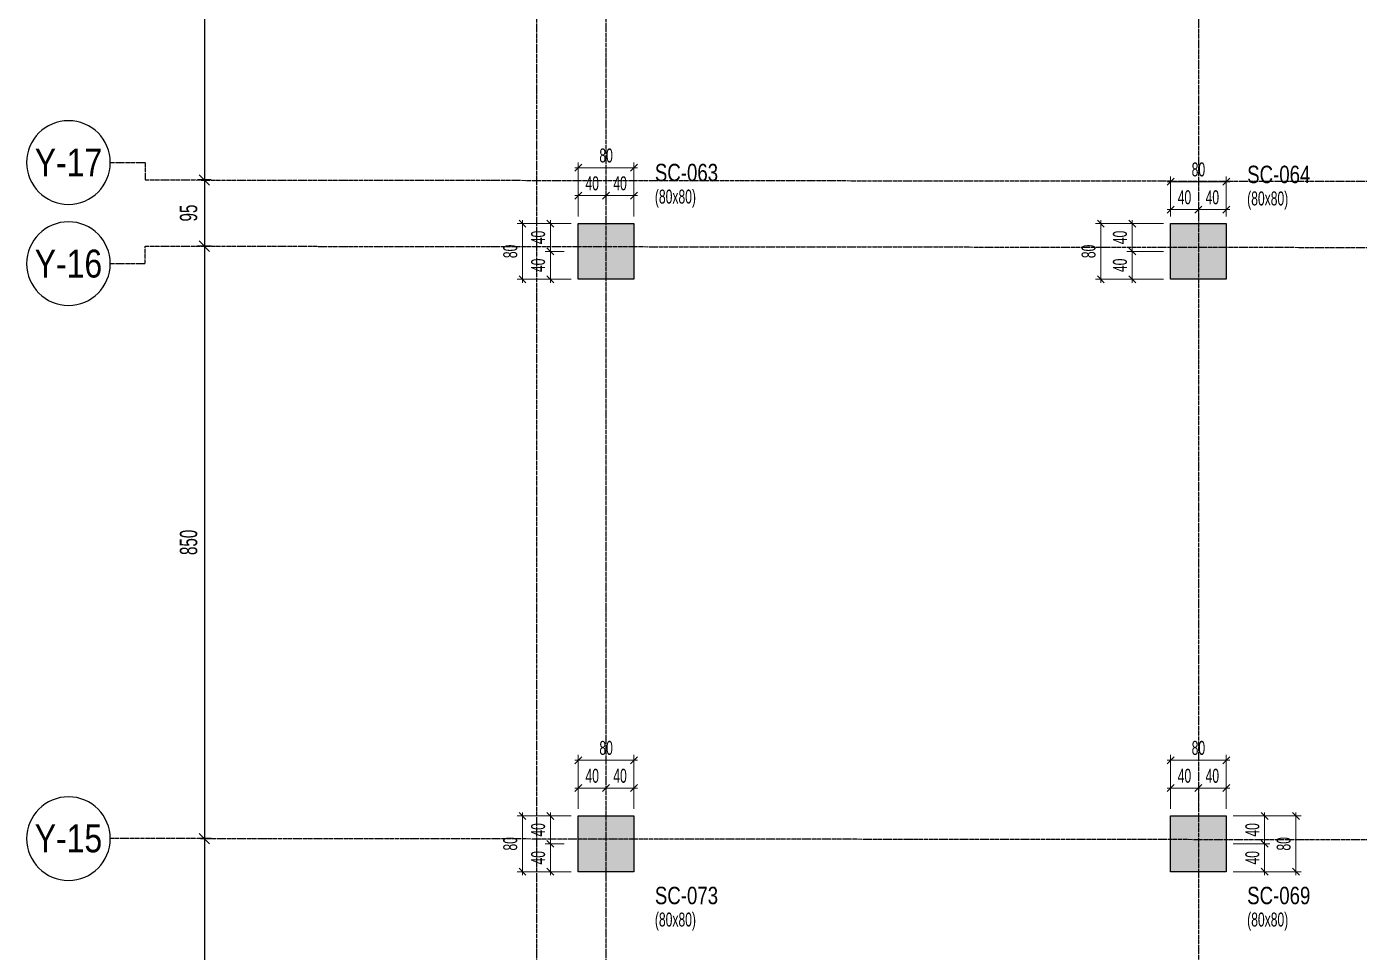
# Model space of a CAD drawing. Header units: millimetres. Extents: x -832 to 6845, y -750 to 4194.
# Drawn here: x -832 to 1081, y 1537 to 2866 of the extents above; entities that cross this region are included whole.
import ezdxf
from ezdxf.enums import TextEntityAlignment as Align

# ---------------------------------------------------------------- set-up
doc = ezdxf.new("R2010")
doc.units = ezdxf.units.MM
doc.header["$LTSCALE"] = 100
doc.header["$PDSIZE"] = -100
doc.linetypes.add('DASHDOT', pattern=[2.4, 2, -0.2, 0, -0.2])
for name, color, linetype in [('AKS BALON_ULK', 9, 'Continuous'), ('AKS YAZI_ULK', 20, 'Continuous'), ('AKS_ULK', 8, 'DASHDOT'), ('KOLON-PERDE CEKIRDEK_ULK', 4, 'Continuous'), ('OLCU DIS_ULK', 7, 'Continuous'), ('TARAMA SOLID_ULK', 251, 'Continuous')]:
    doc.layers.add(name, color=color, linetype=linetype)
for name, color, linetype, lineweight in [('KOLON BOYUT_ULK', 255, 'Continuous', 13), ('KOLON ISIM_ULK', 91, 'Continuous', 13), ('OLCU IC_ULK', 146, 'Continuous', 18)]:
    doc.layers.add(name, color=color, linetype=linetype, lineweight=lineweight)
doc.styles.add('ULK-SIMPLXTW.shx', font='ARIALN.TTF')
doc.styles.add('ulkr-simplxtw.shx', font='ulkr-simplxtw.shx', dxfattribs={"width": 0.65})
doc.dimstyles.new('1-100-DIS_ULK', dxfattribs={"dimscale": 100, "dimtxt": 0.25, "dimasz": 0.15, "dimexe": 0.1, "dimexo": 0.1, "dimgap": 0.1, "dimtad": 1, "dimdec": 0, "dimzin": 9, "dimdsep": 46, "dimtxsty": 'ulkr-simplxtw.shx', "dimblk": 'OBLIQUE', "dimcen": 0.1, "dimdle": 0.11, "dimclrd": 256, "dimclre": 256, "dimclrt": 3, "dimadec": 0, "dimazin": 0, "dimtfac": 1, "dimtdec": 0, "dimtix": 1, "dimtmove": 1, "dimatfit": 3, "dimldrblk": 'OBLIQUE', "dimfxl": 1, "dimtolj": 1, "dimtzin": 12, "dimarcsym": 0})
doc.dimstyles.new('1-100-IC_ULK', dxfattribs={"dimscale": 10, "dimtxt": 2, "dimasz": 1, "dimexe": 0.75, "dimexo": 1, "dimgap": 0.75, "dimtad": 1, "dimdec": 1, "dimzin": 9, "dimdsep": 46, "dimtxsty": 'ulkr-simplxtw.shx', "dimblk": 'OBLIQUE', "dimcen": 0.1, "dimdle": 0.5, "dimclrd": 146, "dimclre": 146, "dimclrt": 2, "dimadec": 0, "dimazin": 2, "dimtfac": 1, "dimtdec": 1, "dimtix": 1, "dimtmove": 2, "dimatfit": 3, "dimldrblk": 'OBLIQUE', "dimfxl": 1, "dimtolj": 1, "dimtzin": 0, "dimlwd": -1, "dimlwe": -1, "dimarcsym": 0})

# ---------------------------------------------------------------- blocks, each defined once
blk = doc.blocks.new('AKS SEMBOL_ULK')
at = {"layer": 'AKS BALON_ULK', "linetype": 'ByBlock'}
blk.add_circle((0, -41.2), 60, dxfattribs=at)
at = {"layer": 'AKS YAZI_ULK', "style": 'ULK-SIMPLXTW.shx'}
blk.add_attdef('1', text='', height=40, dxfattribs=at).set_placement((0, -41.2), align=Align.MIDDLE)
blk = doc.blocks.new('_Oblique')
at = {"color": 0, "linetype": 'ByBlock', "lineweight": -2}
blk.add_line((-0.5, -0.5), (0.5, 0.5), dxfattribs=at)
blk = doc.blocks.new('*D956')
at = {"layer": 'Defpoints', "color": 0, "transparency": 16777216}
for p in [(-556.6, 3400.7), (-576.6, 2645.7), (-556.6, 2645.7)]:
    blk.add_point(p, dxfattribs=at)
at = {"layer": 'OLCU DIS_ULK', "lineweight": -2, "transparency": 16777216}
for p, q in [((-576.6, 3411.7), (-576.6, 2634.7)), ((-566.6, 3400.7), (-586.6, 3400.7)), ((-566.6, 2645.7), (-586.6, 2645.7))]:
    blk.add_line(p, q, dxfattribs=at)
at = {"layer": 'OLCU DIS_ULK', "lineweight": -2, "transparency": 16777216, "xscale": 15, "yscale": 15, "zscale": 15}
for p, rotation in [((-576.6, 3400.7), 90), ((-576.6, 2645.7), 270)]:
    blk.add_blockref('_Oblique', p, dxfattribs=dict(at, rotation=rotation))
at = {"layer": 'OLCU DIS_ULK', "color": 3, "transparency": 16777216, "insert": (-599.1, 3023.2), "char_height": 25, "attachment_point": 5, "rotation": 90, "style": 'ulkr-simplxtw.shx'}
blk.add_mtext('\\A1;755', dxfattribs=at)
blk = doc.blocks.new('*D957')
at = {"layer": 'Defpoints', "color": 0, "transparency": 16777216}
for p in [(-556.6, 2550.7), (-576.6, 1700.7), (-556.6, 1700.7)]:
    blk.add_point(p, dxfattribs=at)
at = {"layer": 'OLCU DIS_ULK', "lineweight": -2, "transparency": 16777216}
for p, q in [((-566.6, 2550.7), (-586.6, 2550.7)), ((-576.6, 2561.7), (-576.6, 1689.7)), ((-566.6, 1700.7), (-586.6, 1700.7))]:
    blk.add_line(p, q, dxfattribs=at)
at = {"layer": 'OLCU DIS_ULK', "lineweight": -2, "transparency": 16777216, "xscale": 15, "yscale": 15, "zscale": 15}
for p, rotation in [((-576.6, 2550.7), 90), ((-576.6, 1700.7), 270)]:
    blk.add_blockref('_Oblique', p, dxfattribs=dict(at, rotation=rotation))
at = {"layer": 'OLCU DIS_ULK', "color": 3, "transparency": 16777216, "insert": (-599.1, 2125.7), "char_height": 25, "attachment_point": 5, "rotation": 90, "style": 'ulkr-simplxtw.shx'}
blk.add_mtext('\\A1;850', dxfattribs=at)
blk = doc.blocks.new('*D958')
at = {"layer": 'Defpoints', "color": 0, "transparency": 16777216}
for p in [(-556.6, 2645.7), (-576.6, 2550.7), (-556.6, 2550.7)]:
    blk.add_point(p, dxfattribs=at)
at = {"layer": 'OLCU DIS_ULK', "lineweight": -2, "transparency": 16777216}
for p, q in [((-566.6, 2645.7), (-586.6, 2645.7)), ((-576.6, 2656.7), (-576.6, 2539.7)), ((-566.6, 2550.7), (-586.6, 2550.7))]:
    blk.add_line(p, q, dxfattribs=at)
at = {"layer": 'OLCU DIS_ULK', "lineweight": -2, "transparency": 16777216, "xscale": 15, "yscale": 15, "zscale": 15}
for p, rotation in [((-576.6, 2645.7), 90), ((-576.6, 2550.7), 270)]:
    blk.add_blockref('_Oblique', p, dxfattribs=dict(at, rotation=rotation))
at = {"layer": 'OLCU DIS_ULK', "color": 3, "transparency": 16777216, "insert": (-599.1, 2598.2), "char_height": 25, "attachment_point": 5, "rotation": 90, "style": 'ulkr-simplxtw.shx'}
blk.add_mtext('\\A1;95', dxfattribs=at)
blk = doc.blocks.new('*D959')
at = {"layer": 'Defpoints', "color": 0, "transparency": 16777216}
for p in [(-556.6, 1700.7), (-576.6, 1250.7), (-556.6, 1250.7)]:
    blk.add_point(p, dxfattribs=at)
at = {"layer": 'OLCU DIS_ULK', "lineweight": -2, "transparency": 16777216}
for p, q in [((-576.6, 1711.7), (-576.6, 1239.7)), ((-566.6, 1700.7), (-586.6, 1700.7)), ((-566.6, 1250.7), (-586.6, 1250.7))]:
    blk.add_line(p, q, dxfattribs=at)
at = {"layer": 'OLCU DIS_ULK', "lineweight": -2, "transparency": 16777216, "xscale": 15, "yscale": 15, "zscale": 15}
for p, rotation in [((-576.6, 1700.7), 90), ((-576.6, 1250.7), 270)]:
    blk.add_blockref('_Oblique', p, dxfattribs=dict(at, rotation=rotation))
at = {"layer": 'OLCU DIS_ULK', "color": 3, "transparency": 16777216, "insert": (-599.1, 1475.7), "char_height": 25, "attachment_point": 5, "rotation": 90, "style": 'ulkr-simplxtw.shx'}
blk.add_mtext('\\A1;450', dxfattribs=at)
blk = doc.blocks.new('*U12')
at = {"layer": 'KOLON BOYUT_ULK', "style": 'ulkr-simplxtw.shx', "width": 0.65}
blk.add_attdef('2', text='', height=20, dxfattribs=at).set_placement((0, -37), align=Align.TOP_LEFT)
at = {"layer": 'KOLON ISIM_ULK', "style": 'ulkr-simplxtw.shx', "width": 0.8}
blk.add_attdef('1', text='', height=25, dxfattribs=at).set_placement((0, 0), align=Align.TOP_LEFT)
blk = doc.blocks.new('*D1084')
at = {"layer": 'Defpoints', "color": 0, "transparency": 16777216}
for p in [(755, 2583.2), (810, 2583.2), (810, 2543.2)]:
    blk.add_point(p, dxfattribs=at)
at = {"layer": 'OLCU IC_ULK', "color": 146, "linetype": 'Continuous', "transparency": 16777216}
for p, q in [((800, 2583.2), (747.5, 2583.2)), ((800, 2543.2), (747.5, 2543.2))]:
    blk.add_line(p, q, dxfattribs=at)
at = {"layer": 'OLCU IC_ULK', "color": 146, "transparency": 16777216}
blk.add_line((755, 2538.2), (755, 2588.2), dxfattribs=at)
at = {"layer": 'OLCU IC_ULK', "color": 146, "transparency": 16777216, "xscale": 10, "yscale": 10, "zscale": 10}
for p, rotation in [((755, 2583.2), 90), ((755, 2543.2), 270)]:
    blk.add_blockref('_Oblique', p, dxfattribs=dict(at, rotation=rotation))
at = {"layer": 'OLCU IC_ULK', "color": 2, "transparency": 16777216, "insert": (737.5, 2563.2), "char_height": 20, "attachment_point": 5, "rotation": 90, "style": 'ulkr-simplxtw.shx'}
blk.add_mtext('\\A1;40', dxfattribs=at)
blk = doc.blocks.new('*D1085')
at = {"layer": 'Defpoints', "color": 0, "transparency": 16777216}
for p in [(755, 2543.2), (810, 2543.2), (810, 2503.2)]:
    blk.add_point(p, dxfattribs=at)
at = {"layer": 'OLCU IC_ULK', "color": 146, "transparency": 16777216}
blk.add_line((755, 2498.2), (755, 2548.2), dxfattribs=at)
at = {"layer": 'OLCU IC_ULK', "color": 146, "linetype": 'Continuous', "transparency": 16777216}
for p, q in [((800, 2543.2), (747.5, 2543.2)), ((800, 2503.2), (747.5, 2503.2))]:
    blk.add_line(p, q, dxfattribs=at)
at = {"layer": 'OLCU IC_ULK', "color": 146, "transparency": 16777216, "xscale": 10, "yscale": 10, "zscale": 10}
for p, rotation in [((755, 2543.2), 90), ((755, 2503.2), 270)]:
    blk.add_blockref('_Oblique', p, dxfattribs=dict(at, rotation=rotation))
at = {"layer": 'OLCU IC_ULK', "color": 2, "transparency": 16777216, "insert": (737.5, 2523.2), "char_height": 20, "attachment_point": 5, "rotation": 90, "style": 'ulkr-simplxtw.shx'}
blk.add_mtext('\\A1;40', dxfattribs=at)
blk = doc.blocks.new('*D1086')
at = {"layer": 'Defpoints', "color": 0, "transparency": 16777216}
for p in [(710, 2583.2), (810, 2583.2), (810, 2503.2)]:
    blk.add_point(p, dxfattribs=at)
at = {"layer": 'OLCU IC_ULK', "color": 146, "linetype": 'Continuous', "transparency": 16777216}
for p, q in [((800, 2583.2), (702.5, 2583.2)), ((800, 2503.2), (702.5, 2503.2))]:
    blk.add_line(p, q, dxfattribs=at)
at = {"layer": 'OLCU IC_ULK', "color": 146, "transparency": 16777216}
blk.add_line((710, 2498.2), (710, 2588.2), dxfattribs=at)
at = {"layer": 'OLCU IC_ULK', "color": 146, "transparency": 16777216, "xscale": 10, "yscale": 10, "zscale": 10}
for p, rotation in [((710, 2583.2), 90), ((710, 2503.2), 270)]:
    blk.add_blockref('_Oblique', p, dxfattribs=dict(at, rotation=rotation))
at = {"layer": 'OLCU IC_ULK', "color": 2, "transparency": 16777216, "insert": (692.5, 2543.2), "char_height": 20, "attachment_point": 5, "rotation": 90, "style": 'ulkr-simplxtw.shx'}
blk.add_mtext('\\A1;80', dxfattribs=at)
blk = doc.blocks.new('*D1087')
at = {"layer": 'Defpoints', "color": 0, "transparency": 16777216}
for p in [(850, 2603.2), (810, 2583.2), (850, 2583.2)]:
    blk.add_point(p, dxfattribs=at)
at = {"layer": 'OLCU IC_ULK', "color": 146, "transparency": 16777216}
blk.add_line((805, 2603.2), (855, 2603.2), dxfattribs=at)
at = {"layer": 'OLCU IC_ULK', "color": 146, "linetype": 'Continuous', "transparency": 16777216}
for p, q in [((810, 2593.2), (810, 2610.7)), ((850, 2593.2), (850, 2610.7))]:
    blk.add_line(p, q, dxfattribs=at)
at = {"layer": 'OLCU IC_ULK', "color": 146, "transparency": 16777216, "xscale": 10, "yscale": 10, "zscale": 10, "rotation": 180}
blk.add_blockref('_Oblique', (810, 2603.2), dxfattribs=at)
at = {"layer": 'OLCU IC_ULK', "color": 146, "transparency": 16777216, "xscale": 10, "yscale": 10, "zscale": 10}
blk.add_blockref('_Oblique', (850, 2603.2), dxfattribs=at)
at = {"layer": 'OLCU IC_ULK', "color": 2, "transparency": 16777216, "insert": (830, 2620.7), "char_height": 20, "attachment_point": 5, "style": 'ulkr-simplxtw.shx'}
blk.add_mtext('\\A1;40', dxfattribs=at)
blk = doc.blocks.new('*D1088')
at = {"layer": 'Defpoints', "color": 0, "transparency": 16777216}
for p in [(890, 2603.2), (850, 2583.2), (890, 2583.2)]:
    blk.add_point(p, dxfattribs=at)
at = {"layer": 'OLCU IC_ULK', "color": 146, "transparency": 16777216}
blk.add_line((845, 2603.2), (895, 2603.2), dxfattribs=at)
at = {"layer": 'OLCU IC_ULK', "color": 146, "linetype": 'Continuous', "transparency": 16777216}
for p, q in [((850, 2593.2), (850, 2610.7)), ((890, 2593.2), (890, 2610.7))]:
    blk.add_line(p, q, dxfattribs=at)
at = {"layer": 'OLCU IC_ULK', "color": 146, "transparency": 16777216, "xscale": 10, "yscale": 10, "zscale": 10, "rotation": 180}
blk.add_blockref('_Oblique', (850, 2603.2), dxfattribs=at)
at = {"layer": 'OLCU IC_ULK', "color": 146, "transparency": 16777216, "xscale": 10, "yscale": 10, "zscale": 10}
blk.add_blockref('_Oblique', (890, 2603.2), dxfattribs=at)
at = {"layer": 'OLCU IC_ULK', "color": 2, "transparency": 16777216, "insert": (870, 2620.7), "char_height": 20, "attachment_point": 5, "style": 'ulkr-simplxtw.shx'}
blk.add_mtext('\\A1;40', dxfattribs=at)
blk = doc.blocks.new('*D1089')
at = {"layer": 'Defpoints', "color": 0, "transparency": 16777216}
for p in [(890, 2643.2), (810, 2583.2), (890, 2583.2)]:
    blk.add_point(p, dxfattribs=at)
at = {"layer": 'OLCU IC_ULK', "color": 146, "transparency": 16777216}
blk.add_line((805, 2643.2), (895, 2643.2), dxfattribs=at)
at = {"layer": 'OLCU IC_ULK', "color": 146, "linetype": 'Continuous', "transparency": 16777216}
for p, q in [((810, 2593.2), (810, 2650.7)), ((890, 2593.2), (890, 2650.7))]:
    blk.add_line(p, q, dxfattribs=at)
at = {"layer": 'OLCU IC_ULK', "color": 146, "transparency": 16777216, "xscale": 10, "yscale": 10, "zscale": 10, "rotation": 180}
blk.add_blockref('_Oblique', (810, 2643.2), dxfattribs=at)
at = {"layer": 'OLCU IC_ULK', "color": 146, "transparency": 16777216, "xscale": 10, "yscale": 10, "zscale": 10}
blk.add_blockref('_Oblique', (890, 2643.2), dxfattribs=at)
at = {"layer": 'OLCU IC_ULK', "color": 2, "transparency": 16777216, "insert": (850, 2660.7), "char_height": 20, "attachment_point": 5, "style": 'ulkr-simplxtw.shx'}
blk.add_mtext('\\A1;80', dxfattribs=at)
blk = doc.blocks.new('*D1094')
at = {"layer": 'Defpoints', "color": 0, "transparency": 16777216}
for p in [(890, 1733.2), (945, 1733.2), (890, 1693.2)]:
    blk.add_point(p, dxfattribs=at)
at = {"layer": 'OLCU IC_ULK', "color": 146, "linetype": 'Continuous', "transparency": 16777216}
for p, q in [((900, 1733.2), (952.5, 1733.2)), ((900, 1693.2), (952.5, 1693.2))]:
    blk.add_line(p, q, dxfattribs=at)
at = {"layer": 'OLCU IC_ULK', "color": 146, "transparency": 16777216}
blk.add_line((945, 1688.2), (945, 1738.2), dxfattribs=at)
at = {"layer": 'OLCU IC_ULK', "color": 146, "transparency": 16777216, "xscale": 10, "yscale": 10, "zscale": 10}
for p, rotation in [((945, 1733.2), 90), ((945, 1693.2), 270)]:
    blk.add_blockref('_Oblique', p, dxfattribs=dict(at, rotation=rotation))
at = {"layer": 'OLCU IC_ULK', "color": 2, "transparency": 16777216, "insert": (927.5, 1713.2), "char_height": 20, "attachment_point": 5, "rotation": 90, "style": 'ulkr-simplxtw.shx'}
blk.add_mtext('\\A1;40', dxfattribs=at)
blk = doc.blocks.new('*D1095')
at = {"layer": 'Defpoints', "color": 0, "transparency": 16777216}
for p in [(890, 1693.2), (945, 1693.2), (890, 1653.2)]:
    blk.add_point(p, dxfattribs=at)
at = {"layer": 'OLCU IC_ULK', "color": 146, "linetype": 'Continuous', "transparency": 16777216}
for p, q in [((900, 1693.2), (952.5, 1693.2)), ((900, 1653.2), (952.5, 1653.2))]:
    blk.add_line(p, q, dxfattribs=at)
at = {"layer": 'OLCU IC_ULK', "color": 146, "transparency": 16777216}
blk.add_line((945, 1648.2), (945, 1698.2), dxfattribs=at)
at = {"layer": 'OLCU IC_ULK', "color": 146, "transparency": 16777216, "xscale": 10, "yscale": 10, "zscale": 10}
for p, rotation in [((945, 1693.2), 90), ((945, 1653.2), 270)]:
    blk.add_blockref('_Oblique', p, dxfattribs=dict(at, rotation=rotation))
at = {"layer": 'OLCU IC_ULK', "color": 2, "transparency": 16777216, "insert": (927.5, 1673.2), "char_height": 20, "attachment_point": 5, "rotation": 90, "style": 'ulkr-simplxtw.shx'}
blk.add_mtext('\\A1;40', dxfattribs=at)
blk = doc.blocks.new('*D1096')
at = {"layer": 'Defpoints', "color": 0, "transparency": 16777216}
for p in [(890, 1733.2), (990, 1733.2), (890, 1653.2)]:
    blk.add_point(p, dxfattribs=at)
at = {"layer": 'OLCU IC_ULK', "color": 146, "linetype": 'Continuous', "transparency": 16777216}
for p, q in [((900, 1733.2), (997.5, 1733.2)), ((900, 1653.2), (997.5, 1653.2))]:
    blk.add_line(p, q, dxfattribs=at)
at = {"layer": 'OLCU IC_ULK', "color": 146, "transparency": 16777216}
blk.add_line((990, 1648.2), (990, 1738.2), dxfattribs=at)
at = {"layer": 'OLCU IC_ULK', "color": 146, "transparency": 16777216, "xscale": 10, "yscale": 10, "zscale": 10}
for p, rotation in [((990, 1733.2), 90), ((990, 1653.2), 270)]:
    blk.add_blockref('_Oblique', p, dxfattribs=dict(at, rotation=rotation))
at = {"layer": 'OLCU IC_ULK', "color": 2, "transparency": 16777216, "insert": (972.5, 1693.2), "char_height": 20, "attachment_point": 5, "rotation": 90, "style": 'ulkr-simplxtw.shx'}
blk.add_mtext('\\A1;80', dxfattribs=at)
blk = doc.blocks.new('*D1097')
at = {"layer": 'Defpoints', "color": 0, "transparency": 16777216}
for p in [(850, 1773.2), (810, 1733.2), (850, 1733.2)]:
    blk.add_point(p, dxfattribs=at)
at = {"layer": 'OLCU IC_ULK', "color": 146, "linetype": 'Continuous', "transparency": 16777216}
for p, q in [((810, 1743.2), (810, 1780.7)), ((850, 1743.2), (850, 1780.7))]:
    blk.add_line(p, q, dxfattribs=at)
at = {"layer": 'OLCU IC_ULK', "color": 146, "transparency": 16777216}
blk.add_line((805, 1773.2), (855, 1773.2), dxfattribs=at)
at = {"layer": 'OLCU IC_ULK', "color": 146, "transparency": 16777216, "xscale": 10, "yscale": 10, "zscale": 10, "rotation": 180}
blk.add_blockref('_Oblique', (810, 1773.2), dxfattribs=at)
at = {"layer": 'OLCU IC_ULK', "color": 146, "transparency": 16777216, "xscale": 10, "yscale": 10, "zscale": 10}
blk.add_blockref('_Oblique', (850, 1773.2), dxfattribs=at)
at = {"layer": 'OLCU IC_ULK', "color": 2, "transparency": 16777216, "insert": (830, 1790.7), "char_height": 20, "attachment_point": 5, "style": 'ulkr-simplxtw.shx'}
blk.add_mtext('\\A1;40', dxfattribs=at)
blk = doc.blocks.new('*D1098')
at = {"layer": 'Defpoints', "color": 0, "transparency": 16777216}
for p in [(890, 1773.2), (850, 1733.2), (890, 1733.2)]:
    blk.add_point(p, dxfattribs=at)
at = {"layer": 'OLCU IC_ULK', "color": 146, "linetype": 'Continuous', "transparency": 16777216}
for p, q in [((850, 1743.2), (850, 1780.7)), ((890, 1743.2), (890, 1780.7))]:
    blk.add_line(p, q, dxfattribs=at)
at = {"layer": 'OLCU IC_ULK', "color": 146, "transparency": 16777216}
blk.add_line((845, 1773.2), (895, 1773.2), dxfattribs=at)
at = {"layer": 'OLCU IC_ULK', "color": 146, "transparency": 16777216, "xscale": 10, "yscale": 10, "zscale": 10, "rotation": 180}
blk.add_blockref('_Oblique', (850, 1773.2), dxfattribs=at)
at = {"layer": 'OLCU IC_ULK', "color": 146, "transparency": 16777216, "xscale": 10, "yscale": 10, "zscale": 10}
blk.add_blockref('_Oblique', (890, 1773.2), dxfattribs=at)
at = {"layer": 'OLCU IC_ULK', "color": 2, "transparency": 16777216, "insert": (870, 1790.7), "char_height": 20, "attachment_point": 5, "style": 'ulkr-simplxtw.shx'}
blk.add_mtext('\\A1;40', dxfattribs=at)
blk = doc.blocks.new('*D1099')
at = {"layer": 'Defpoints', "color": 0, "transparency": 16777216}
for p in [(890, 1813.2), (810, 1733.2), (890, 1733.2)]:
    blk.add_point(p, dxfattribs=at)
at = {"layer": 'OLCU IC_ULK', "color": 146, "linetype": 'Continuous', "transparency": 16777216}
for p, q in [((810, 1743.2), (810, 1820.7)), ((890, 1743.2), (890, 1820.7))]:
    blk.add_line(p, q, dxfattribs=at)
at = {"layer": 'OLCU IC_ULK', "color": 146, "transparency": 16777216}
blk.add_line((805, 1813.2), (895, 1813.2), dxfattribs=at)
at = {"layer": 'OLCU IC_ULK', "color": 146, "transparency": 16777216, "xscale": 10, "yscale": 10, "zscale": 10, "rotation": 180}
blk.add_blockref('_Oblique', (810, 1813.2), dxfattribs=at)
at = {"layer": 'OLCU IC_ULK', "color": 146, "transparency": 16777216, "xscale": 10, "yscale": 10, "zscale": 10}
blk.add_blockref('_Oblique', (890, 1813.2), dxfattribs=at)
at = {"layer": 'OLCU IC_ULK', "color": 2, "transparency": 16777216, "insert": (850, 1830.7), "char_height": 20, "attachment_point": 5, "style": 'ulkr-simplxtw.shx'}
blk.add_mtext('\\A1;80', dxfattribs=at)
blk = doc.blocks.new('*D1004')
at = {"layer": 'Defpoints', "color": 0, "transparency": 16777216}
for p in [(-80, 1733.2), (-40, 1733.2), (-50, 1693.2)]:
    blk.add_point(p, dxfattribs=at)
at = {"layer": 'OLCU IC_ULK', "color": 146, "linetype": 'Continuous', "transparency": 16777216}
for p, q in [((-50, 1733.2), (-87.5, 1733.2)), ((-60, 1693.2), (-87.5, 1693.2))]:
    blk.add_line(p, q, dxfattribs=at)
at = {"layer": 'OLCU IC_ULK', "color": 146, "transparency": 16777216}
blk.add_line((-80, 1688.2), (-80, 1738.2), dxfattribs=at)
at = {"layer": 'OLCU IC_ULK', "color": 146, "transparency": 16777216, "xscale": 10, "yscale": 10, "zscale": 10}
for p, rotation in [((-80, 1733.2), 90), ((-80, 1693.2), 270)]:
    blk.add_blockref('_Oblique', p, dxfattribs=dict(at, rotation=rotation))
at = {"layer": 'OLCU IC_ULK', "color": 2, "transparency": 16777216, "insert": (-97.5, 1713.2), "char_height": 20, "attachment_point": 5, "rotation": 90, "style": 'ulkr-simplxtw.shx'}
blk.add_mtext('\\A1;40', dxfattribs=at)
blk = doc.blocks.new('*D1005')
at = {"layer": 'Defpoints', "color": 0, "transparency": 16777216}
for p in [(-80, 1693.2), (-50, 1693.2), (-40, 1653.2)]:
    blk.add_point(p, dxfattribs=at)
at = {"layer": 'OLCU IC_ULK', "color": 146, "linetype": 'Continuous', "transparency": 16777216}
for p, q in [((-60, 1693.2), (-87.5, 1693.2)), ((-50, 1653.2), (-87.5, 1653.2))]:
    blk.add_line(p, q, dxfattribs=at)
at = {"layer": 'OLCU IC_ULK', "color": 146, "transparency": 16777216}
blk.add_line((-80, 1648.2), (-80, 1698.2), dxfattribs=at)
at = {"layer": 'OLCU IC_ULK', "color": 146, "transparency": 16777216, "xscale": 10, "yscale": 10, "zscale": 10}
for p, rotation in [((-80, 1693.2), 90), ((-80, 1653.2), 270)]:
    blk.add_blockref('_Oblique', p, dxfattribs=dict(at, rotation=rotation))
at = {"layer": 'OLCU IC_ULK', "color": 2, "transparency": 16777216, "insert": (-97.5, 1673.2), "char_height": 20, "attachment_point": 5, "rotation": 90, "style": 'ulkr-simplxtw.shx'}
blk.add_mtext('\\A1;40', dxfattribs=at)
blk = doc.blocks.new('*D1006')
at = {"layer": 'Defpoints', "color": 0, "transparency": 16777216}
for p in [(-120, 1733.2), (-40, 1733.2), (-40, 1653.2)]:
    blk.add_point(p, dxfattribs=at)
at = {"layer": 'OLCU IC_ULK', "color": 146, "linetype": 'Continuous', "transparency": 16777216}
for p, q in [((-50, 1733.2), (-127.5, 1733.2)), ((-50, 1653.2), (-127.5, 1653.2))]:
    blk.add_line(p, q, dxfattribs=at)
at = {"layer": 'OLCU IC_ULK', "color": 146, "transparency": 16777216}
blk.add_line((-120, 1648.2), (-120, 1738.2), dxfattribs=at)
at = {"layer": 'OLCU IC_ULK', "color": 146, "transparency": 16777216, "xscale": 10, "yscale": 10, "zscale": 10}
for p, rotation in [((-120, 1733.2), 90), ((-120, 1653.2), 270)]:
    blk.add_blockref('_Oblique', p, dxfattribs=dict(at, rotation=rotation))
at = {"layer": 'OLCU IC_ULK', "color": 2, "transparency": 16777216, "insert": (-137.5, 1693.2), "char_height": 20, "attachment_point": 5, "rotation": 90, "style": 'ulkr-simplxtw.shx'}
blk.add_mtext('\\A1;80', dxfattribs=at)
blk = doc.blocks.new('*D1007')
at = {"layer": 'Defpoints', "color": 0, "transparency": 16777216}
for p in [(0, 1773.2), (0, 1773.2), (-40, 1733.2)]:
    blk.add_point(p, dxfattribs=at)
at = {"layer": 'OLCU IC_ULK', "color": 146, "linetype": 'Continuous', "transparency": 16777216}
for p, q in [((-40, 1743.2), (-40, 1780.7)), ((0, 1763.2), (0, 1765.7))]:
    blk.add_line(p, q, dxfattribs=at)
at = {"layer": 'OLCU IC_ULK', "color": 146, "transparency": 16777216}
blk.add_line((-45, 1773.2), (5, 1773.2), dxfattribs=at)
at = {"layer": 'OLCU IC_ULK', "color": 146, "transparency": 16777216, "xscale": 10, "yscale": 10, "zscale": 10, "rotation": 180}
blk.add_blockref('_Oblique', (-40, 1773.2), dxfattribs=at)
at = {"layer": 'OLCU IC_ULK', "color": 146, "transparency": 16777216, "xscale": 10, "yscale": 10, "zscale": 10}
blk.add_blockref('_Oblique', (0, 1773.2), dxfattribs=at)
at = {"layer": 'OLCU IC_ULK', "color": 2, "transparency": 16777216, "insert": (-20, 1790.7), "char_height": 20, "attachment_point": 5, "style": 'ulkr-simplxtw.shx'}
blk.add_mtext('\\A1;40', dxfattribs=at)
blk = doc.blocks.new('*D1008')
at = {"layer": 'Defpoints', "color": 0, "transparency": 16777216}
for p in [(0, 1773.2), (40, 1773.2), (40, 1733.2)]:
    blk.add_point(p, dxfattribs=at)
at = {"layer": 'OLCU IC_ULK', "color": 146, "linetype": 'Continuous', "transparency": 16777216}
for p, q in [((40, 1743.2), (40, 1780.7)), ((0, 1763.2), (0, 1765.7))]:
    blk.add_line(p, q, dxfattribs=at)
at = {"layer": 'OLCU IC_ULK', "color": 146, "transparency": 16777216}
blk.add_line((-5, 1773.2), (45, 1773.2), dxfattribs=at)
at = {"layer": 'OLCU IC_ULK', "color": 146, "transparency": 16777216, "xscale": 10, "yscale": 10, "zscale": 10, "rotation": 180}
blk.add_blockref('_Oblique', (0, 1773.2), dxfattribs=at)
at = {"layer": 'OLCU IC_ULK', "color": 146, "transparency": 16777216, "xscale": 10, "yscale": 10, "zscale": 10}
blk.add_blockref('_Oblique', (40, 1773.2), dxfattribs=at)
at = {"layer": 'OLCU IC_ULK', "color": 2, "transparency": 16777216, "insert": (20, 1790.7), "char_height": 20, "attachment_point": 5, "style": 'ulkr-simplxtw.shx'}
blk.add_mtext('\\A1;40', dxfattribs=at)
blk = doc.blocks.new('*D1009')
at = {"layer": 'Defpoints', "color": 0, "transparency": 16777216}
for p in [(40, 1813.2), (-40, 1733.2), (40, 1733.2)]:
    blk.add_point(p, dxfattribs=at)
at = {"layer": 'OLCU IC_ULK', "color": 146, "linetype": 'Continuous', "transparency": 16777216}
for p, q in [((-40, 1743.2), (-40, 1820.7)), ((40, 1743.2), (40, 1820.7))]:
    blk.add_line(p, q, dxfattribs=at)
at = {"layer": 'OLCU IC_ULK', "color": 146, "transparency": 16777216}
blk.add_line((-45, 1813.2), (45, 1813.2), dxfattribs=at)
at = {"layer": 'OLCU IC_ULK', "color": 146, "transparency": 16777216, "xscale": 10, "yscale": 10, "zscale": 10, "rotation": 180}
blk.add_blockref('_Oblique', (-40, 1813.2), dxfattribs=at)
at = {"layer": 'OLCU IC_ULK', "color": 146, "transparency": 16777216, "xscale": 10, "yscale": 10, "zscale": 10}
blk.add_blockref('_Oblique', (40, 1813.2), dxfattribs=at)
at = {"layer": 'OLCU IC_ULK', "color": 2, "transparency": 16777216, "insert": (0, 1830.7), "char_height": 20, "attachment_point": 5, "style": 'ulkr-simplxtw.shx'}
blk.add_mtext('\\A1;80', dxfattribs=at)
blk = doc.blocks.new('*D1010')
at = {"layer": 'Defpoints', "color": 0, "transparency": 16777216}
for p in [(-80, 2583.2), (-40, 2583.2), (-50, 2543.2)]:
    blk.add_point(p, dxfattribs=at)
at = {"layer": 'OLCU IC_ULK', "color": 146, "linetype": 'Continuous', "transparency": 16777216}
for p, q in [((-50, 2583.2), (-87.5, 2583.2)), ((-60, 2543.2), (-87.5, 2543.2))]:
    blk.add_line(p, q, dxfattribs=at)
at = {"layer": 'OLCU IC_ULK', "color": 146, "transparency": 16777216}
blk.add_line((-80, 2538.2), (-80, 2588.2), dxfattribs=at)
at = {"layer": 'OLCU IC_ULK', "color": 146, "transparency": 16777216, "xscale": 10, "yscale": 10, "zscale": 10}
for p, rotation in [((-80, 2583.2), 90), ((-80, 2543.2), 270)]:
    blk.add_blockref('_Oblique', p, dxfattribs=dict(at, rotation=rotation))
at = {"layer": 'OLCU IC_ULK', "color": 2, "transparency": 16777216, "insert": (-97.5, 2563.2), "char_height": 20, "attachment_point": 5, "rotation": 90, "style": 'ulkr-simplxtw.shx'}
blk.add_mtext('\\A1;40', dxfattribs=at)
blk = doc.blocks.new('*D1011')
at = {"layer": 'Defpoints', "color": 0, "transparency": 16777216}
for p in [(-80, 2543.2), (-50, 2543.2), (-40, 2503.2)]:
    blk.add_point(p, dxfattribs=at)
at = {"layer": 'OLCU IC_ULK', "color": 146, "transparency": 16777216}
blk.add_line((-80, 2498.2), (-80, 2548.2), dxfattribs=at)
at = {"layer": 'OLCU IC_ULK', "color": 146, "linetype": 'Continuous', "transparency": 16777216}
for p, q in [((-60, 2543.2), (-87.5, 2543.2)), ((-50, 2503.2), (-87.5, 2503.2))]:
    blk.add_line(p, q, dxfattribs=at)
at = {"layer": 'OLCU IC_ULK', "color": 146, "transparency": 16777216, "xscale": 10, "yscale": 10, "zscale": 10}
for p, rotation in [((-80, 2543.2), 90), ((-80, 2503.2), 270)]:
    blk.add_blockref('_Oblique', p, dxfattribs=dict(at, rotation=rotation))
at = {"layer": 'OLCU IC_ULK', "color": 2, "transparency": 16777216, "insert": (-97.5, 2523.2), "char_height": 20, "attachment_point": 5, "rotation": 90, "style": 'ulkr-simplxtw.shx'}
blk.add_mtext('\\A1;40', dxfattribs=at)
blk = doc.blocks.new('*D1012')
at = {"layer": 'Defpoints', "color": 0, "transparency": 16777216}
for p in [(-120, 2583.2), (-40, 2583.2), (-40, 2503.2)]:
    blk.add_point(p, dxfattribs=at)
at = {"layer": 'OLCU IC_ULK', "color": 146, "linetype": 'Continuous', "transparency": 16777216}
for p, q in [((-50, 2583.2), (-127.5, 2583.2)), ((-50, 2503.2), (-127.5, 2503.2))]:
    blk.add_line(p, q, dxfattribs=at)
at = {"layer": 'OLCU IC_ULK', "color": 146, "transparency": 16777216}
blk.add_line((-120, 2498.2), (-120, 2588.2), dxfattribs=at)
at = {"layer": 'OLCU IC_ULK', "color": 146, "transparency": 16777216, "xscale": 10, "yscale": 10, "zscale": 10}
for p, rotation in [((-120, 2583.2), 90), ((-120, 2503.2), 270)]:
    blk.add_blockref('_Oblique', p, dxfattribs=dict(at, rotation=rotation))
at = {"layer": 'OLCU IC_ULK', "color": 2, "transparency": 16777216, "insert": (-137.5, 2543.2), "char_height": 20, "attachment_point": 5, "rotation": 90, "style": 'ulkr-simplxtw.shx'}
blk.add_mtext('\\A1;80', dxfattribs=at)
blk = doc.blocks.new('*D1013')
at = {"layer": 'Defpoints', "color": 0, "transparency": 16777216}
for p in [(0, 2623.2), (0, 2623.2), (-40, 2583.2)]:
    blk.add_point(p, dxfattribs=at)
at = {"layer": 'OLCU IC_ULK', "color": 146, "transparency": 16777216}
blk.add_line((-45, 2623.2), (5, 2623.2), dxfattribs=at)
at = {"layer": 'OLCU IC_ULK', "color": 146, "linetype": 'Continuous', "transparency": 16777216}
for p, q in [((-40, 2593.2), (-40, 2630.7)), ((0, 2613.2), (0, 2615.7))]:
    blk.add_line(p, q, dxfattribs=at)
at = {"layer": 'OLCU IC_ULK', "color": 146, "transparency": 16777216, "xscale": 10, "yscale": 10, "zscale": 10, "rotation": 180}
blk.add_blockref('_Oblique', (-40, 2623.2), dxfattribs=at)
at = {"layer": 'OLCU IC_ULK', "color": 146, "transparency": 16777216, "xscale": 10, "yscale": 10, "zscale": 10}
blk.add_blockref('_Oblique', (0, 2623.2), dxfattribs=at)
at = {"layer": 'OLCU IC_ULK', "color": 2, "transparency": 16777216, "insert": (-20, 2640.7), "char_height": 20, "attachment_point": 5, "style": 'ulkr-simplxtw.shx'}
blk.add_mtext('\\A1;40', dxfattribs=at)
blk = doc.blocks.new('*D1014')
at = {"layer": 'Defpoints', "color": 0, "transparency": 16777216}
for p in [(0, 2623.2), (40, 2623.2), (40, 2583.2)]:
    blk.add_point(p, dxfattribs=at)
at = {"layer": 'OLCU IC_ULK', "color": 146, "transparency": 16777216}
blk.add_line((-5, 2623.2), (45, 2623.2), dxfattribs=at)
at = {"layer": 'OLCU IC_ULK', "color": 146, "linetype": 'Continuous', "transparency": 16777216}
for p, q in [((40, 2593.2), (40, 2630.7)), ((0, 2613.2), (0, 2615.7))]:
    blk.add_line(p, q, dxfattribs=at)
at = {"layer": 'OLCU IC_ULK', "color": 146, "transparency": 16777216, "xscale": 10, "yscale": 10, "zscale": 10, "rotation": 180}
blk.add_blockref('_Oblique', (0, 2623.2), dxfattribs=at)
at = {"layer": 'OLCU IC_ULK', "color": 146, "transparency": 16777216, "xscale": 10, "yscale": 10, "zscale": 10}
blk.add_blockref('_Oblique', (40, 2623.2), dxfattribs=at)
at = {"layer": 'OLCU IC_ULK', "color": 2, "transparency": 16777216, "insert": (20, 2640.7), "char_height": 20, "attachment_point": 5, "style": 'ulkr-simplxtw.shx'}
blk.add_mtext('\\A1;40', dxfattribs=at)
blk = doc.blocks.new('*D1015')
at = {"layer": 'Defpoints', "color": 0, "transparency": 16777216}
for p in [(40, 2663.2), (-40, 2583.2), (40, 2583.2)]:
    blk.add_point(p, dxfattribs=at)
at = {"layer": 'OLCU IC_ULK', "color": 146, "transparency": 16777216}
blk.add_line((-45, 2663.2), (45, 2663.2), dxfattribs=at)
at = {"layer": 'OLCU IC_ULK', "color": 146, "linetype": 'Continuous', "transparency": 16777216}
for p, q in [((-40, 2593.2), (-40, 2670.7)), ((40, 2593.2), (40, 2670.7))]:
    blk.add_line(p, q, dxfattribs=at)
at = {"layer": 'OLCU IC_ULK', "color": 146, "transparency": 16777216, "xscale": 10, "yscale": 10, "zscale": 10, "rotation": 180}
blk.add_blockref('_Oblique', (-40, 2663.2), dxfattribs=at)
at = {"layer": 'OLCU IC_ULK', "color": 146, "transparency": 16777216, "xscale": 10, "yscale": 10, "zscale": 10}
blk.add_blockref('_Oblique', (40, 2663.2), dxfattribs=at)
at = {"layer": 'OLCU IC_ULK', "color": 2, "transparency": 16777216, "insert": (0, 2680.7), "char_height": 20, "attachment_point": 5, "style": 'ulkr-simplxtw.shx'}
blk.add_mtext('\\A1;80', dxfattribs=at)

msp = doc.modelspace()

# ---------------------------------------------------------------- hatches: boundary and pattern name
at = {"layer": 'TARAMA SOLID_ULK'}
h = msp.add_hatch(color=256, dxfattribs=at)
h.dxf.hatch_style = 1
h.paths.add_polyline_path([(40, 2583.22), (40, 2503.22), (-40, 2503.22), (-40, 2583.22)])
h = msp.add_hatch(color=256, dxfattribs=at)
h.dxf.hatch_style = 1
h.paths.add_polyline_path([(890, 2583.22), (890, 2503.22), (810, 2503.22), (810, 2583.22)])
h = msp.add_hatch(color=256, dxfattribs=at)
h.dxf.hatch_style = 1
h.paths.add_polyline_path([(40, 1733.22), (40, 1653.22), (-40, 1653.22), (-40, 1733.22)])
h = msp.add_hatch(color=256, dxfattribs=at)
h.dxf.hatch_style = 1
h.paths.add_polyline_path([(890, 1733.22), (890, 1653.22), (810, 1653.22), (810, 1733.22)])

# ---------------------------------------------------------------- linework, layer by layer
at = {"layer": 'AKS_ULK', "ltscale": 0.03}
for points in [[(-125, 4073.81), (-125, 4023.81), (-100, 4023.81), (-100, -580.29)], [(0, -580.29), (0, 4023.81), (25, 4023.81), (25, 4073.81)], [(850, 4073.81), (850, -630.29)], [(-711.61, 2670.72), (-661.61, 2670.72), (-661.61, 2645.72), (6675.24, 2638.22), (6675.24, 2713.22), (6725.24, 2713.22)], [(-711.61, 2525.72), (-661.61, 2525.72), (-661.61, 2550.72), (6675.24, 2543.22), (6675.24, 2468.22), (6725.24, 2468.22)], [(6725.24, 1693.22), (-711.61, 1700.72)]]:
    msp.add_lwpolyline(points, dxfattribs=at)
at = {"layer": 'KOLON-PERDE CEKIRDEK_ULK'}
for points in [[(40, 2503.22), (-40, 2503.22), (-40, 2583.22), (40, 2583.22)], [(890, 2503.22), (810, 2503.22), (810, 2583.22), (890, 2583.22)], [(40, 1733.22), (40, 1653.22), (-40, 1653.22), (-40, 1733.22)], [(890, 1653.22), (810, 1653.22), (810, 1733.22), (890, 1733.22)]]:
    msp.add_lwpolyline(points, close=True, dxfattribs=at)

# ---------------------------------------------------------------- block references
at = {"layer": 'AKS_ULK', "linetype": 'ByBlock'}
ref = msp.add_blockref('AKS SEMBOL_ULK', (-771.61, 2629.47), dxfattribs=dict(at, xscale=-1, rotation=180))
ref.add_attrib('1', 'Y-17', dxfattribs={"layer": 'AKS YAZI_ULK', "height": 40, "style": 'ULK-SIMPLXTW.shx'}).set_placement((-771.61, 2670.72), align=Align.MIDDLE)
ref = msp.add_blockref('AKS SEMBOL_ULK', (-771.61, 2484.47), dxfattribs=dict(at, xscale=-1, rotation=180))
ref.add_attrib('1', 'Y-16', dxfattribs={"layer": 'AKS YAZI_ULK', "height": 40, "style": 'ULK-SIMPLXTW.shx'}).set_placement((-771.61, 2525.72), align=Align.MIDDLE)
ref = msp.add_blockref('AKS SEMBOL_ULK', (-771.61, 1659.47), dxfattribs=dict(at, xscale=-1, rotation=180))
ref.add_attrib('1', 'Y-15', dxfattribs={"layer": 'AKS YAZI_ULK', "height": 40, "style": 'ULK-SIMPLXTW.shx'}).set_placement((-771.61, 1700.72), align=Align.MIDDLE)
at = {"layer": 'KOLON ISIM_ULK'}
for p, values in [((70, 2668.83), {'1': 'SC-063', '2': '(80x80)'}), ((920, 2666.15), {'1': 'SC-064', '2': '(80x80)'}), ((70, 1631.55), {'1': 'SC-073', '2': '(80x80)'}), ((920, 1631.55), {'1': 'SC-069', '2': '(80x80)'})]:
    msp.add_blockref('*U12', p, dxfattribs=at).add_auto_attribs(values)

# ---------------------------------------------------------------- dimensions: what is measured, and where the dimension line sits
at = {"layer": 'OLCU DIS_ULK'}
for base, p1, p2, picture, middle in [((-576.61, 2645.72), (-556.61, 3400.72), (-556.61, 2645.72), '*D956', (-599.11, 3023.22)), ((-576.61, 2550.72), (-556.61, 2645.72), (-556.61, 2550.72), '*D958', (-599.11, 2598.22)), ((-576.61, 1700.72), (-556.61, 2550.72), (-556.61, 1700.72), '*D957', (-599.11, 2125.72)), ((-576.61, 1250.72), (-556.61, 1700.72), (-556.61, 1250.72), '*D959', (-599.11, 1475.72))]:
    dim = msp.add_linear_dim(base=base, p1=p1, p2=p2, angle=270, dimstyle='1-100-DIS_ULK', dxfattribs=at)
    dim.commit()
    dim.dimension.update_dxf_attribs({"geometry": picture, "text_midpoint": middle})
at = {"layer": 'OLCU IC_ULK'}
for base, p1, p2, picture, middle in [((40, 2663.22), (-40, 2583.22), (40, 2583.22), '*D1015', (0, 2680.72)), ((890, 2643.22), (810, 2583.22), (890, 2583.22), '*D1089', (850, 2660.72)), ((0, 2623.22), (-40, 2583.22), (0, 2623.22), '*D1013', (-20, 2640.72)), ((40, 2623.22), (0, 2623.22), (40, 2583.22), '*D1014', (20, 2640.72)), ((850, 2603.22), (810, 2583.22), (850, 2583.22), '*D1087', (830, 2620.72)), ((890, 2603.22), (850, 2583.22), (890, 2583.22), '*D1088', (870, 2620.72)), ((40, 1813.22), (-40, 1733.22), (40, 1733.22), '*D1009', (0, 1830.72)), ((890, 1813.22), (810, 1733.22), (890, 1733.22), '*D1099', (850, 1830.72)), ((0, 1773.22), (-40, 1733.22), (0, 1773.22), '*D1007', (-20, 1790.72)), ((40, 1773.22), (0, 1773.22), (40, 1733.22), '*D1008', (20, 1790.72)), ((850, 1773.22), (810, 1733.22), (850, 1733.22), '*D1097', (830, 1790.72)), ((890, 1773.22), (850, 1733.22), (890, 1733.22), '*D1098', (870, 1790.72))]:
    dim = msp.add_linear_dim(base=base, p1=p1, p2=p2, dimstyle='1-100-IC_ULK', dxfattribs=at)
    dim.commit()
    dim.dimension.update_dxf_attribs({"geometry": picture, "text_midpoint": middle})
for base, p1, p2, picture, middle in [((-120, 2583.22), (-40, 2503.22), (-40, 2583.22), '*D1012', (-137.5, 2543.22)), ((-80, 2583.22), (-50, 2543.22), (-40, 2583.22), '*D1010', (-97.5, 2563.22)), ((710, 2583.22), (810, 2503.22), (810, 2583.22), '*D1086', (692.5, 2543.22)), ((755, 2583.22), (810, 2543.22), (810, 2583.22), '*D1084', (737.5, 2563.22)), ((-80, 2543.22), (-40, 2503.22), (-50, 2543.22), '*D1011', (-97.5, 2523.22)), ((755, 2543.22), (810, 2503.22), (810, 2543.22), '*D1085', (737.5, 2523.22)), ((-120, 1733.22), (-40, 1653.22), (-40, 1733.22), '*D1006', (-137.5, 1693.22)), ((-80, 1733.22), (-50, 1693.22), (-40, 1733.22), '*D1004', (-97.5, 1713.22)), ((945, 1733.22), (890, 1693.22), (890, 1733.22), '*D1094', (927.5, 1713.22)), ((990, 1733.22), (890, 1653.22), (890, 1733.22), '*D1096', (972.5, 1693.22)), ((-80, 1693.22), (-40, 1653.22), (-50, 1693.22), '*D1005', (-97.5, 1673.22)), ((945, 1693.22), (890, 1653.22), (890, 1693.22), '*D1095', (927.5, 1673.22))]:
    dim = msp.add_linear_dim(base=base, p1=p1, p2=p2, angle=90, dimstyle='1-100-IC_ULK', dxfattribs=at)
    dim.commit()
    dim.dimension.update_dxf_attribs({"geometry": picture, "text_midpoint": middle})

doc.saveas('drawing.dxf')
